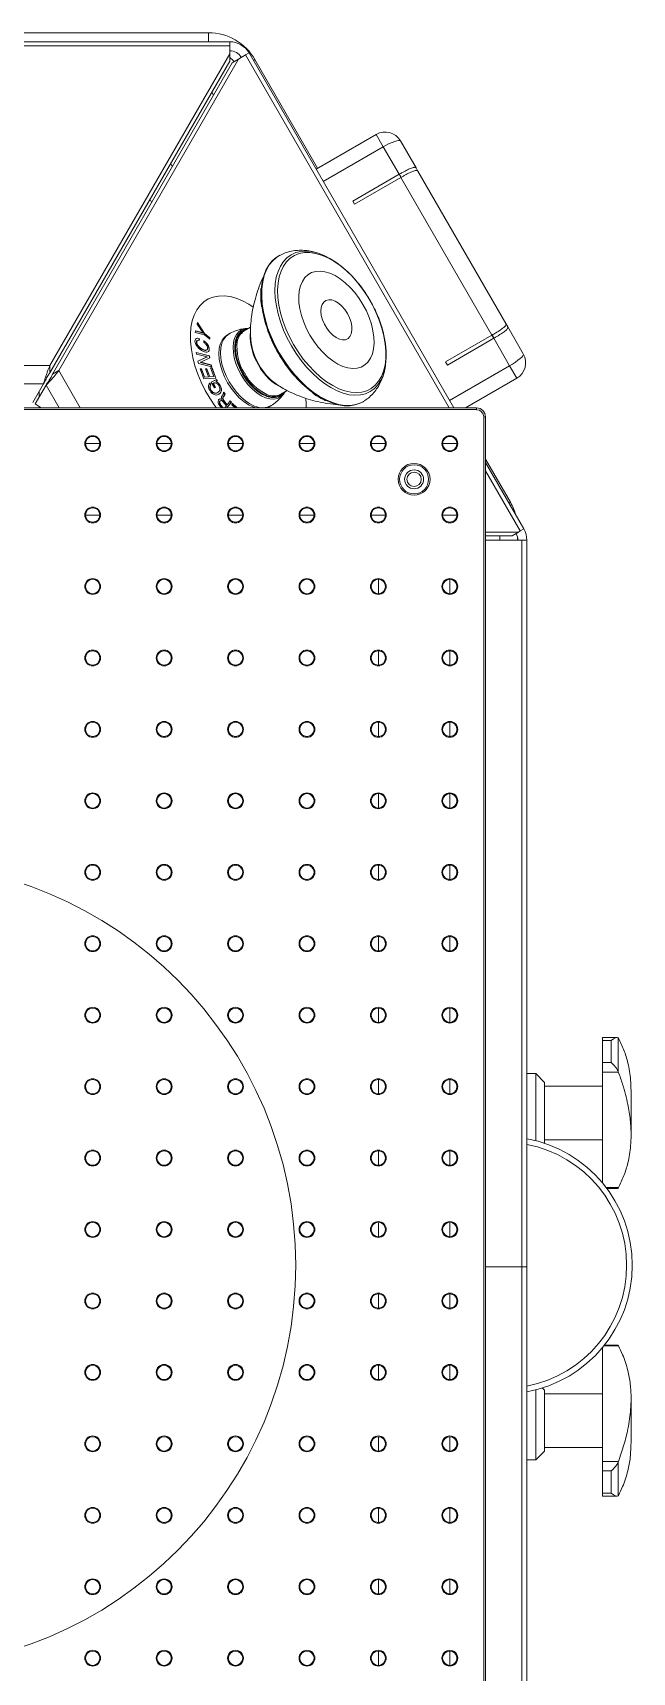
# Model space of a CAD drawing. Header units: millimetres. Extents: x -2048 to 999, y -438 to 438.
# Drawn here: x 786 to 999, y -145 to 438 of the extents above; entities that cross this region are included whole.
import ezdxf

# ---------------------------------------------------------------- set-up
doc = ezdxf.new("R2010")
doc.units = ezdxf.units.MM
doc.layers.add('LGV', color=4, linetype='Continuous')
doc.layers.add('Refrence', color=6, linetype='Continuous')

msp = doc.modelspace()

# ---------------------------------------------------------------- linework, layer by layer
at = {"layer": 'LGV', "linetype": 'Continuous', "lineweight": 15}
for p, q in [((366.67, 438.15), (848.29, 438.15)), ((848.29, 434.95), (848.29, 438.15)), ((510.53, 434.95), (855.82, 434.95)), ((855.82, 433.51), (778.56, 433.51)), ((855.82, 434.95), (855.82, 433.51)), ((855.82, 433.51), (855.82, 430.61)), ((855.82, 430.61), (791.88, 319.86)), ((855.82, 428.01), (791.88, 317.25)), ((856.69, 427.51), (792.74, 316.75)), ((794.99, 318.06), (858.94, 428.81)), ((855.82, 428.01), (855.82, 430.61)), ((856.69, 427.51), (858.94, 428.81)), ((858.94, 428.81), (861.45, 430.26)), ((861.45, 430.26), (862.7, 430.98)), ((861.45, 430.26), (933.89, 304.8)), ((862.7, 430.98), (935.55, 304.8)), ((864.79, 428.62), (864.24, 428.31)), ((864.79, 428.62), (887.08, 390.02)), ((849.48, 417.03), (850.06, 416.03)), ((886.53, 389.7), (907.87, 402.02)), ((910.41, 397.61), (889.08, 385.29)), ((907.87, 402.02), (910.41, 397.61)), ((916.06, 387.83), (910.41, 397.61)), ((916.54, 399.69), (922.09, 390.09)), ((834.82, 391.63), (835.4, 390.63)), ((899.56, 378.31), (916.06, 387.83)), ((900.2, 377.19), (916.7, 386.71)), ((916.7, 386.71), (916.06, 387.83)), ((949.07, 330.65), (916.7, 386.71)), ((922.74, 388.96), (922.09, 390.09)), ((922.74, 388.96), (954.03, 334.76)), ((827.49, 378.93), (828.06, 377.93)), ((899.56, 378.31), (900.2, 377.19)), ((899.56, 378.31), (900.2, 377.19)), ((873.51, 358.96), (873.31, 358.85)), ((873.68, 359.06), (873.51, 358.96)), ((847.81, 343.29), (847.74, 343.25)), ((843.59, 331.62), (843.72, 332.25)), ((843.72, 332.25), (846.33, 331.44)), ((844.19, 334.54), (844.31, 335.13)), ((846.33, 331.44), (844.19, 334.54)), ((844.29, 335.02), (846.84, 331.18)), ((844.31, 335.13), (846.91, 331.22)), ((863.26, 333.49), (860.99, 332.19)), ((861.91, 333.08), (861.78, 333.07)), ((862.55, 333.09), (861.93, 333.04)), ((954.68, 333.63), (954.03, 334.76)), ((954.68, 333.63), (960.23, 324.02)), ((846.82, 330.77), (843.59, 331.62)), ((843.7, 332.19), (846.26, 331.4)), ((843.99, 328.12), (844.07, 328.16)), ((844.94, 329.43), (845.01, 329.48)), ((844.94, 329.43), (844.96, 328.82)), ((845.01, 329.48), (845.03, 328.86)), ((846.26, 331.4), (846.33, 331.44)), ((846.62, 328.09), (846.61, 328.69)), ((848.71, 329.21), (846.82, 330.77)), ((846.84, 331.18), (846.91, 331.22)), ((846.84, 331.18), (848.73, 329.61)), ((846.91, 331.22), (848.8, 329.65)), ((848.73, 329.61), (848.65, 329.25)), ((848.8, 329.65), (848.71, 329.21)), ((848.73, 329.61), (848.8, 329.65)), ((855.58, 331.14), (855.01, 330.81)), ((949.07, 330.65), (932.57, 321.13)), ((933.22, 320.01), (949.72, 329.53)), ((949.72, 329.53), (949.07, 330.65)), ((955.36, 319.76), (949.72, 329.53)), ((843.83, 324.53), (848.58, 323.32)), ((843.97, 323.89), (843.83, 324.53)), ((843.84, 324.46), (848.5, 323.28)), ((847.81, 322.91), (843.97, 323.89)), ((844.5, 321.42), (847.81, 322.91)), ((844.68, 320.62), (844.5, 321.42)), ((844.51, 321.41), (847.74, 322.87)), ((849.42, 319.41), (844.68, 320.62)), ((845.44, 320.96), (845.51, 321.01)), ((845.44, 320.96), (849.21, 320.01)), ((848.74, 322.58), (845.51, 321.01)), ((845.51, 321.01), (849.28, 320.05)), ((846.01, 325.62), (846.08, 325.66)), ((847.74, 322.87), (847.81, 322.91)), ((848.47, 325.67), (848.54, 325.71)), ((848.5, 323.28), (848.58, 323.32)), ((848.5, 323.28), (848.66, 322.54)), ((848.58, 323.32), (848.74, 322.58)), ((932.57, 321.13), (933.22, 320.01)), ((932.57, 321.13), (933.22, 320.01)), ((791.88, 319.86), (363.27, 319.86)), ((791.88, 317.25), (791.88, 319.86)), ((792.74, 316.75), (794.99, 318.06)), ((802.65, 304.8), (794.99, 318.06)), ((845.28, 318.63), (845.79, 318.67)), ((846.63, 315.11), (845.28, 318.63)), ((845.3, 318.6), (845.72, 318.63)), ((845.72, 318.63), (845.79, 318.67)), ((845.72, 318.63), (846.84, 315.69)), ((845.79, 318.67), (846.91, 315.73)), ((850.91, 315.42), (846.63, 315.11)), ((846.84, 315.69), (848.19, 315.79)), ((846.84, 315.69), (846.91, 315.73)), ((846.91, 315.73), (848.26, 315.83)), ((847.19, 318.65), (847.69, 318.69)), ((848.26, 315.83), (847.19, 318.65)), ((847.2, 318.62), (847.62, 318.65)), ((847.62, 318.65), (847.69, 318.69)), ((847.62, 318.65), (848.7, 315.83)), ((847.69, 318.69), (848.77, 315.87)), ((848.19, 315.79), (848.26, 315.83)), ((848.7, 315.83), (850.11, 315.93)), ((848.7, 315.83), (848.77, 315.87)), ((848.77, 315.87), (850.18, 315.97)), ((849.01, 319.02), (849.52, 319.05)), ((850.18, 315.97), (849.01, 319.02)), ((849.03, 318.98), (849.45, 319.01)), ((849.21, 320.01), (849.28, 320.05)), ((849.21, 320.01), (849.34, 319.43)), ((849.24, 313.92), (851.18, 314.94)), ((849.24, 313.92), (851.11, 314.9)), ((849.28, 320.05), (849.42, 319.41)), ((849.45, 319.01), (849.52, 319.05)), ((849.45, 319.01), (850.83, 315.41)), ((849.52, 319.05), (850.91, 315.42)), ((850.11, 315.93), (850.18, 315.97)), ((851.11, 314.9), (851.18, 314.94)), ((851.11, 314.9), (851.33, 314.5)), ((851.18, 314.94), (851.4, 314.54)), ((934.02, 307.44), (955.36, 319.76)), ((957.9, 315.35), (939.63, 304.8)), ((955.36, 319.76), (957.9, 315.35)), ((363.27, 313.35), (789.62, 313.35)), ((789.62, 313.35), (785.78, 306.7)), ((786.67, 306.24), (790.49, 312.85)), ((788.04, 308.6), (788.04, 310.6)), ((790.49, 312.85), (795.14, 304.8)), ((848.66, 313.55), (848.99, 312.96)), ((848.73, 313.59), (849.06, 313)), ((848.74, 312.14), (848.81, 312.18)), ((848.99, 312.96), (849.06, 313)), ((849.07, 311.14), (849.14, 311.18)), ((850.37, 311.91), (849.24, 313.92)), ((849.93, 313.47), (850, 313.51)), ((849.93, 313.47), (850.7, 312.09)), ((850.07, 313.56), (849.99, 313.51)), ((850, 313.51), (850.77, 312.13)), ((850.77, 312.13), (850.37, 311.91)), ((851.33, 314.5), (850.95, 314.11)), ((850.95, 314.11), (851.02, 314.15)), ((851.4, 314.54), (851.02, 314.15)), ((851.33, 314.5), (851.4, 314.54)), ((851.46, 310.18), (851.53, 310.22)), ((852.39, 312.71), (852.46, 312.75)), ((852.78, 310.84), (852.85, 310.88)), ((853.62, 310.22), (853.7, 310.33)), ((853.65, 310.26), (854.09, 309.69)), ((853.7, 310.33), (854.17, 309.73)), ((853.93, 309.28), (854, 309.32)), ((854.09, 309.69), (854.17, 309.73)), ((873.99, 309.67), (876.26, 310.98)), ((874.54, 309.85), (874.88, 310.18)), ((875.16, 309.92), (875.36, 310.23)), ((943.61, 304.8), (-269.24, 304.8)), ((-269.24, 304.17), (943.61, 304.17)), ((788.04, 304.8), (788.04, 305.35)), ((852, 307.78), (852.33, 307.96)), ((852.08, 307.82), (852.25, 307.92)), ((852.43, 307.3), (852.27, 307.19)), ((852.27, 307.19), (852.34, 307.23)), ((852.87, 304.8), (852.33, 305.5)), ((852.5, 307.34), (852.34, 307.23)), ((852.43, 308.01), (852.95, 307.91)), ((852.5, 308.05), (853.02, 307.95)), ((852.52, 305.9), (852.59, 305.94)), ((852.52, 305.9), (853.38, 304.8)), ((852.59, 305.94), (853.48, 304.8)), ((852.95, 307.91), (853.02, 307.95)), ((854.62, 305.51), (853.42, 307.05)), ((853.55, 308.74), (853.62, 308.78)), ((853.64, 307.41), (853.71, 307.45)), ((853.64, 307.41), (854.85, 305.87)), ((853.71, 307.45), (854.92, 305.91)), ((854.08, 304.8), (854.62, 305.51)), ((856.33, 306.83), (854.8, 304.8)), ((856.4, 306.87), (854.84, 304.8)), ((854.85, 305.87), (854.92, 305.91)), ((854.92, 305.91), (856.01, 307.36)), ((855.96, 307.3), (856.33, 306.83)), ((856.01, 307.36), (856.4, 306.87)), ((856.33, 306.83), (856.4, 306.87)), ((856.58, 305.92), (856.75, 306.44)), ((857.76, 304.8), (856.58, 305.92)), ((856.72, 306.36), (858.36, 304.8)), ((856.75, 306.44), (858.48, 304.8)), ((868.99, 304.8), (869.81, 305.18)), ((869.81, 305.18), (870.38, 305.51)), ((903.24, 307), (903.44, 307.12)), ((903.44, 307.12), (903.61, 307.22)), ((943.61, 304.17), (943.61, 304.8)), ((946.15, 301.62), (946.15, -301.62)), ((946.15, 301.62), (946.78, 301.62)), ((946.78, -301.62), (946.78, 301.62)), ((804.53, 292.1), (809.64, 292.1)), ((829.93, 292.1), (835.04, 292.1)), ((855.33, 292.1), (860.44, 292.1)), ((880.73, 292.1), (885.84, 292.1)), ((906.13, 292.1), (911.24, 292.1)), ((931.53, 292.1), (936.64, 292.1)), ((946.78, 286.6), (955.66, 271.23)), ((946.78, 285.33), (960.4, 261.75)), ((946.78, 282.46), (959.16, 261.03)), ((955.11, 270.92), (955.66, 271.23)), ((804.53, 266.7), (809.64, 266.7)), ((829.93, 266.7), (835.04, 266.7)), ((855.33, 266.7), (860.44, 266.7)), ((880.73, 266.7), (885.84, 266.7)), ((906.13, 266.7), (911.24, 266.7)), ((931.53, 266.7), (936.64, 266.7)), ((946.78, 260.67), (958.53, 260.67)), ((946.78, 259.37), (956.28, 259.37)), ((959.7, 257.78), (946.78, 257.78)), ((951.86, 259.37), (951.86, 257.78)), ((956.28, 259.37), (958.53, 260.67)), ((958.21, 258.66), (958.21, 257.78)), ((959.16, 261.03), (958.53, 260.67)), ((960.4, 261.75), (959.16, 261.03)), ((959.7, 257.78), (959.7, -0.56)), ((959.7, 257.78), (961.47, 257.78)), ((961.47, 257.78), (961.47, -0.56)), ((908.68, 243.85), (908.68, 238.75)), ((934.09, 243.85), (934.09, 238.75)), ((908.68, 218.45), (908.68, 213.35)), ((934.09, 218.45), (934.09, 213.35)), ((908.68, 193.05), (908.68, 187.95)), ((934.09, 193.05), (934.09, 187.95)), ((908.68, 167.65), (908.68, 162.55)), ((934.09, 167.65), (934.09, 162.55)), ((908.68, 142.25), (908.68, 137.15)), ((934.09, 142.25), (934.09, 137.15)), ((908.68, 116.85), (908.68, 111.75)), ((934.09, 116.85), (934.09, 111.75)), ((908.68, 91.45), (908.68, 86.35)), ((934.09, 91.45), (934.09, 86.35)), ((993.61, 81.02), (988.39, 81.02)), ((988.39, 81.02), (988.39, 79.9)), ((991.5, 79.9), (988.39, 79.9)), ((988.39, 79.9), (988.39, 72.03)), ((991.5, 79.9), (991.5, 72.03)), ((993.97, 80.87), (993.97, 68.91)), ((993.97, 80.87), (994.04, 80.74)), ((988.39, 72.03), (991.5, 72.03)), ((988.39, 72.03), (988.39, 68.69)), ((908.68, 66.05), (908.68, 60.95)), ((934.09, 66.05), (934.09, 60.95)), ((964.64, 68.13), (961.47, 68.13)), ((967.82, 64.96), (964.64, 68.13)), ((964.64, 68.13), (964.64, 44.29)), ((967.82, 64.96), (967.82, 43.37)), ((994.04, 68.69), (988.39, 68.69)), ((988.39, 68.69), (988.39, 46.26)), ((994.04, 68.69), (993.97, 68.91)), ((988.39, 63.69), (967.82, 63.69)), ((998.55, 46.26), (998.55, 62.06)), ((967.81, 43.35), (967.82, 43.37)), ((967.82, 44.64), (988.39, 44.64)), ((988.39, 46.26), (988.39, 29.25)), ((908.68, 40.65), (908.68, 35.55)), ((934.09, 40.65), (934.09, 35.55)), ((989.71, 27.58), (994.04, 27.58)), ((989.92, 27.3), (993.61, 27.3)), ((993.97, 27.45), (994.04, 27.58)), ((908.68, 15.25), (908.68, 10.15)), ((934.09, 15.25), (934.09, 10.15)), ((959.7, -0.56), (946.78, -0.56)), ((946.78, -0.61), (959.7, -0.61)), ((958.22, -0.61), (958.22, -0.56)), ((958.29, -0.56), (958.29, -0.61)), ((959.7, -0.56), (961.47, -0.56)), ((959.7, -257.78), (959.7, -0.61)), ((959.7, -0.61), (961.47, -0.61)), ((961.47, -0.56), (961.47, -0.61)), ((961.47, -257.78), (961.47, -0.61)), ((908.68, -10.15), (908.68, -15.25)), ((934.09, -10.15), (934.09, -15.25)), ((994.04, -28.67), (988.87, -28.67)), ((993.61, -28.4), (989.09, -28.4)), ((994.04, -28.67), (993.97, -28.55)), ((988.39, -29.26), (988.39, -47.36)), ((908.68, -35.55), (908.68, -40.65)), ((934.09, -35.55), (934.09, -40.65)), ((964.64, -44.31), (964.64, -69.22)), ((967.82, -44.46), (966.99, -43.63)), ((967.82, -44.46), (967.82, -46.31)), ((988.39, -45.73), (967.82, -45.73)), ((967.82, -46.31), (967.82, -66.05)), ((988.39, -47.36), (988.39, -69.79)), ((998.55, -63.15), (998.55, -47.36)), ((908.68, -60.95), (908.68, -66.05)), ((934.09, -60.95), (934.09, -66.05)), ((961.47, -69.22), (964.64, -69.22)), ((964.64, -69.22), (967.82, -66.05)), ((967.82, -64.78), (988.39, -64.78)), ((988.39, -69.79), (994.04, -69.79)), ((988.39, -69.79), (988.39, -73.12)), ((993.97, -70), (994.04, -69.79)), ((991.5, -73.12), (988.39, -73.12)), ((988.39, -73.12), (988.39, -80.99)), ((991.5, -73.12), (991.5, -80.99)), ((993.97, -70), (993.97, -81.96)), ((988.39, -80.99), (991.5, -80.99)), ((988.39, -80.99), (988.39, -82.11)), ((908.68, -86.35), (908.68, -91.45)), ((934.09, -86.35), (934.09, -91.45)), ((988.39, -82.11), (993.61, -82.11)), ((994.04, -81.84), (993.97, -81.96)), ((908.68, -111.75), (908.68, -116.85)), ((934.09, -111.75), (934.09, -116.85)), ((908.68, -137.15), (908.68, -142.25)), ((934.09, -137.15), (934.09, -142.25))]:
    msp.add_line(p, q, dxfattribs=at)
at = {"layer": 'LGV', "linetype": 'Continuous', "lineweight": 15, "flags": 128}
for points in [[(916.54, 399.69), (916.31, 399.84), (915.88, 399.87), (915.26, 399.76), (914.49, 399.53), (913.57, 399.19), (912.57, 398.74), (911.5, 398.21), (910.41, 397.61)], [(873.31, 358.85), (872.34, 358.25), (870.91, 357.02), (869.69, 355.51), (868.68, 353.73), (867.9, 351.71), (867.36, 349.47), (867.06, 347.03), (867, 344.42), (867.19, 341.68), (867.63, 338.83), (868.31, 335.92), (869.22, 332.96), (870.35, 330.01), (871.69, 327.09), (873.22, 324.24)], [(873.51, 358.96), (872.54, 358.36), (871.12, 357.13), (869.89, 355.62), (868.88, 353.84), (868.1, 351.82), (867.56, 349.58), (867.26, 347.14), (867.2, 344.53), (867.4, 341.79), (867.83, 338.95), (868.51, 336.03), (869.42, 333.08), (870.55, 330.13), (871.89, 327.2), (873.42, 324.35)], [(884.8, 360.39), (883.07, 360.54), (881.13, 360.43), (879.32, 360), (877.67, 359.25), (876.19, 358.19), (874.91, 356.84), (873.85, 355.22), (873, 353.34), (872.39, 351.23), (872.03, 348.91), (871.91, 346.42), (872.04, 343.79), (872.42, 341.04), (873.05, 338.21), (873.9, 335.34), (874.98, 332.47), (876.27, 329.63), (877.76, 326.86)], [(878.55, 327.31), (880.2, 324.67), (882, 322.16), (883.93, 319.82), (885.97, 317.68), (888.09, 315.77), (890.27, 314.11), (892.46, 312.72), (894.65, 311.63), (896.81, 310.84), (898.91, 310.37), (900.92, 310.23), (902.82, 310.41), (904.57, 310.91), (906.16, 311.72), (907.57, 312.85), (908.78, 314.26), (909.78, 315.95), (910.54, 317.88), (911.06, 320.04), (911.33, 322.4), (911.36, 324.92), (911.13, 327.58), (910.66, 330.34), (909.94, 333.16), (908.99, 336), (907.82, 338.83), (906.45, 341.62), (904.89, 344.32), (903.17, 346.9), (901.3, 349.33), (899.31, 351.57), (897.22, 353.6), (895.07, 355.39), (892.89, 356.92), (890.69, 358.16), (888.51, 359.1), (886.38, 359.73), (884.32, 360.04), (882.36, 360.02), (880.53, 359.68), (878.86, 359.02), (877.35, 358.05), (876.04, 356.78), (874.94, 355.23), (874.06, 353.41), (873.42, 351.36), (873.02, 349.1), (872.87, 346.65), (872.97, 344.06), (873.32, 341.35), (873.92, 338.56), (874.75, 335.72), (875.81, 332.88), (877.09, 330.06), (878.55, 327.31)], [(897.41, 353.48), (896.06, 354.68), (893.87, 356.39), (891.65, 357.82), (889.43, 358.96), (887.25, 359.81), (885.11, 360.33), (884.8, 360.39)], [(884.33, 330.65), (885.71, 328.46), (887.24, 326.41), (888.9, 324.55), (890.64, 322.89), (892.44, 321.49), (894.27, 320.35), (896.09, 319.51), (897.86, 318.98), (899.56, 318.77), (901.15, 318.88), (902.6, 319.31), (903.89, 320.05), (904.99, 321.1), (905.88, 322.42), (906.55, 324), (906.97, 325.8), (907.15, 327.79), (907.09, 329.94), (906.77, 332.21), (906.21, 334.54), (905.42, 336.91), (904.41, 339.26), (903.21, 341.55), (901.83, 343.74), (900.29, 345.79), (898.64, 347.65), (896.9, 349.3), (895.09, 350.71), (893.27, 351.84), (891.45, 352.68), (889.68, 353.22), (887.98, 353.43), (886.39, 353.32), (884.94, 352.89), (883.65, 352.14), (882.55, 351.1), (881.66, 349.78), (880.99, 348.2), (880.57, 346.4), (880.38, 344.41), (880.45, 342.26), (880.77, 339.99), (881.33, 337.66), (882.12, 335.29), (883.13, 332.94), (884.33, 330.65)], [(864.16, 340.66), (862.63, 341.64), (860.36, 342.85), (858.12, 343.76), (855.93, 344.35), (853.82, 344.62), (851.82, 344.57), (849.94, 344.2), (848.21, 343.51), (846.66, 342.51), (845.3, 341.22), (844.14, 339.64), (843.21, 337.8), (842.51, 335.71), (842.05, 333.42), (841.84, 330.93), (841.88, 328.29), (842.17, 325.53), (842.7, 322.67), (843.47, 319.75), (844.48, 316.82), (845.7, 313.9), (847.12, 311.02), (848.73, 308.24), (850.51, 305.57), (851.07, 304.8)], [(897.67, 338.35), (898.42, 336.84), (898.96, 335.29), (899.25, 333.78), (899.29, 332.38), (899.06, 331.15), (898.59, 330.15), (897.9, 329.43), (897.01, 329.03), (895.97, 328.95), (894.83, 329.21), (893.64, 329.79), (892.45, 330.67), (891.33, 331.79), (890.32, 333.13), (889.47, 334.6), (888.82, 336.14), (888.4, 337.67), (888.24, 339.14), (888.33, 340.46), (888.68, 341.58), (889.27, 342.44), (890.06, 343.01), (891.03, 343.25), (892.13, 343.16), (893.3, 342.74), (894.5, 342.01), (895.66, 341), (896.73, 339.76), (897.67, 338.35)], [(861.78, 333.07), (861.35, 333.01), (860.12, 332.61), (859.06, 331.89), (858.2, 330.88), (857.57, 329.61), (857.17, 328.09), (857.01, 326.38), (857.11, 324.52), (857.46, 322.55), (858.05, 320.53), (858.87, 318.51), (859.89, 316.54)], [(862.29, 332.94), (862.21, 332.93), (860.94, 332.62), (859.84, 331.98), (858.93, 331.03), (858.25, 329.81), (857.81, 328.33), (857.62, 326.65), (857.69, 324.8), (858.02, 322.85), (858.59, 320.83), (859.4, 318.81), (860.41, 316.84)], [(861.82, 332.68), (861.16, 332.48), (860.08, 331.85), (859.19, 330.92), (858.52, 329.72), (858.08, 328.27), (857.9, 326.61), (857.97, 324.8), (858.29, 322.87), (858.85, 320.89), (859.64, 318.91), (860.64, 316.97)], [(855.01, 330.81), (853.95, 329.99), (853.1, 328.87), (852.48, 327.49), (852.11, 325.87), (851.98, 324.06), (852.12, 322.1), (852.5, 320.03), (853.13, 317.92), (853.99, 315.81), (855.06, 313.75)], [(855.72, 331.22), (855.58, 331.14), (854.52, 330.32), (853.67, 329.2), (853.05, 327.82), (852.67, 326.2), (852.55, 324.39), (852.68, 322.42), (853.07, 320.36), (853.7, 318.25), (854.56, 316.14), (855.63, 314.08)], [(877.76, 326.86), (879.42, 324.18), (881.24, 321.64), (883.18, 319.27), (885.24, 317.1), (887.37, 315.14), (889.56, 313.44), (891.78, 312.01), (894, 310.86), (896.19, 310.02), (898.32, 309.49), (900.37, 309.28), (902.31, 309.4), (904.11, 309.83), (905.77, 310.58), (907.24, 311.63), (908.52, 312.98), (909.59, 314.61), (910.23, 315.96)], [(873.22, 324.24), (874.93, 321.48), (876.79, 318.86), (878.78, 316.41), (880.88, 314.14), (883.07, 312.1), (885.31, 310.29), (887.59, 308.76), (889.88, 307.5), (892.14, 306.54), (894.35, 305.89), (896.5, 305.56), (898.54, 305.54), (900.46, 305.85), (902.24, 306.47), (903.24, 307)], [(873.42, 324.35), (875.13, 321.6), (876.99, 318.98), (878.98, 316.52), (881.08, 314.26), (883.27, 312.21), (885.51, 310.41), (887.79, 308.88), (890.07, 307.62), (892.34, 306.66), (894.55, 306.01), (896.69, 305.68), (898.74, 305.66), (900.66, 305.96), (902.43, 306.58), (903.44, 307.12)], [(955.36, 319.76), (956.42, 320.4), (957.42, 321.06), (958.31, 321.71), (959.06, 322.32), (959.65, 322.88), (960.05, 323.36), (960.25, 323.75), (960.23, 324.02)], [(859.89, 316.54), (861.08, 314.67), (862.43, 312.95), (863.88, 311.43), (865.41, 310.14), (866.97, 309.13), (868.53, 308.4), (870.04, 307.99), (871.47, 307.91), (872.77, 308.15), (873.92, 308.71), (874.88, 309.57), (875.16, 309.92)], [(860.41, 316.84), (861.61, 314.98), (862.95, 313.27), (864.41, 311.76), (865.95, 310.5), (867.51, 309.52), (869.06, 308.84), (870.56, 308.48), (871.96, 308.46), (873.24, 308.77), (874.34, 309.41), (875.24, 310.36), (875.29, 310.42)], [(860.64, 316.97), (861.82, 315.14), (863.14, 313.46), (864.57, 311.98), (866.08, 310.74), (867.62, 309.78), (869.14, 309.11), (870.62, 308.76), (872, 308.74), (873.24, 309.04), (874.33, 309.67), (874.54, 309.85)], [(855.06, 313.75), (856.31, 311.8), (857.71, 310), (859.22, 308.4), (860.82, 307.03), (862.45, 305.93), (864.08, 305.13), (865.05, 304.8)], [(855.63, 314.08), (856.88, 312.13), (858.28, 310.33), (859.79, 308.72), (861.38, 307.36), (863.02, 306.26), (864.65, 305.46), (866.24, 304.98), (867.75, 304.82), (869.14, 305), (870.38, 305.51), (870.51, 305.58)], [(788.72, 304.8), (788.07, 305.32), (786.67, 306.24)], [(882.98, 304.8), (883, 306.36), (882.92, 308.17)]]:
    msp.add_lwpolyline(points, dxfattribs=at)
at = {"layer": 'LGV', "linetype": 'Continuous', "lineweight": 15}
for centre, radius in [((807.09, 292.1), 2.81), ((807.09, 292.1), 2.55), ((832.49, 292.1), 2.81), ((832.49, 292.1), 2.55), ((857.89, 292.1), 2.81), ((857.89, 292.1), 2.55), ((883.28, 292.1), 2.81), ((883.28, 292.1), 2.55), ((908.68, 292.1), 2.81), ((908.68, 292.1), 2.55), ((934.09, 292.1), 2.81), ((934.09, 292.1), 2.55), ((921.39, 279.4), 5.66), ((921.39, 279.4), 5.16), ((921.39, 279.4), 3.37), ((921.39, 279.4), 2.55), ((807.09, 266.7), 2.81), ((807.09, 266.7), 2.55), ((832.49, 266.7), 2.81), ((832.49, 266.7), 2.55), ((857.89, 266.7), 2.81), ((857.89, 266.7), 2.55), ((883.28, 266.7), 2.81), ((883.28, 266.7), 2.55), ((908.68, 266.7), 2.81), ((908.68, 266.7), 2.55), ((934.09, 266.7), 2.81), ((934.09, 266.7), 2.55), ((807.09, 241.3), 2.81), ((807.09, 241.3), 2.55), ((832.49, 241.3), 2.81), ((832.49, 241.3), 2.55), ((857.89, 241.3), 2.81), ((857.89, 241.3), 2.55), ((883.28, 241.3), 2.81), ((883.28, 241.3), 2.55), ((908.68, 241.3), 2.81), ((908.68, 241.3), 2.55), ((934.09, 241.3), 2.81), ((934.09, 241.3), 2.55), ((807.09, 215.9), 2.81), ((807.09, 215.9), 2.55), ((832.49, 215.9), 2.81), ((832.49, 215.9), 2.55), ((857.89, 215.9), 2.81), ((857.89, 215.9), 2.55), ((883.28, 215.9), 2.81), ((883.28, 215.9), 2.55), ((908.68, 215.9), 2.81), ((908.68, 215.9), 2.55), ((934.09, 215.9), 2.81), ((934.09, 215.9), 2.55), ((807.09, 190.5), 2.81), ((807.09, 190.5), 2.55), ((832.49, 190.5), 2.81), ((832.49, 190.5), 2.55), ((857.89, 190.5), 2.81), ((857.89, 190.5), 2.55), ((883.28, 190.5), 2.81), ((883.28, 190.5), 2.55), ((908.68, 190.5), 2.81), ((908.68, 190.5), 2.55), ((934.09, 190.5), 2.81), ((934.09, 190.5), 2.55), ((807.09, 165.1), 2.81), ((807.09, 165.1), 2.55), ((832.49, 165.1), 2.81), ((832.49, 165.1), 2.55), ((857.89, 165.1), 2.81), ((857.89, 165.1), 2.55), ((883.28, 165.1), 2.81), ((883.28, 165.1), 2.55), ((908.68, 165.1), 2.81), ((908.68, 165.1), 2.55), ((934.09, 165.1), 2.81), ((934.09, 165.1), 2.55), ((807.09, 139.7), 2.81), ((807.09, 139.7), 2.55), ((832.49, 139.7), 2.81), ((832.49, 139.7), 2.55), ((857.89, 139.7), 2.81), ((857.89, 139.7), 2.55), ((883.28, 139.7), 2.81), ((883.28, 139.7), 2.55), ((908.68, 139.7), 2.81), ((908.68, 139.7), 2.55), ((934.09, 139.7), 2.81), ((934.09, 139.7), 2.55), ((807.09, 114.3), 2.81), ((807.09, 114.3), 2.55), ((832.49, 114.3), 2.81), ((832.49, 114.3), 2.55), ((857.89, 114.3), 2.81), ((857.89, 114.3), 2.55), ((883.28, 114.3), 2.81), ((883.28, 114.3), 2.55), ((908.68, 114.3), 2.81), ((908.68, 114.3), 2.55), ((934.09, 114.3), 2.81), ((934.09, 114.3), 2.55), ((807.09, 88.9), 2.81), ((807.09, 88.9), 2.55), ((832.49, 88.9), 2.81), ((832.49, 88.9), 2.55), ((857.89, 88.9), 2.81), ((857.89, 88.9), 2.55), ((883.28, 88.9), 2.81), ((883.28, 88.9), 2.55), ((908.68, 88.9), 2.81), ((908.68, 88.9), 2.55), ((934.09, 88.9), 2.81), ((934.09, 88.9), 2.55), ((807.09, 63.5), 2.81), ((807.09, 63.5), 2.55), ((832.49, 63.5), 2.81), ((832.49, 63.5), 2.55), ((857.89, 63.5), 2.81), ((857.89, 63.5), 2.55), ((883.28, 63.5), 2.81), ((883.28, 63.5), 2.55), ((908.68, 63.5), 2.81), ((908.68, 63.5), 2.55), ((934.09, 63.5), 2.81), ((934.09, 63.5), 2.55), ((807.09, 38.1), 2.81), ((832.49, 38.1), 2.81), ((857.89, 38.1), 2.81), ((883.28, 38.1), 2.81), ((908.68, 38.1), 2.81), ((934.09, 38.1), 2.81), ((807.09, 38.1), 2.55), ((832.49, 38.1), 2.55), ((857.89, 38.1), 2.55), ((883.28, 38.1), 2.55), ((908.68, 38.1), 2.55), ((934.09, 38.1), 2.55), ((807.09, 12.7), 2.81), ((807.09, 12.7), 2.55), ((832.49, 12.7), 2.81), ((832.49, 12.7), 2.55), ((857.89, 12.7), 2.81), ((857.89, 12.7), 2.55), ((883.28, 12.7), 2.81), ((883.28, 12.7), 2.55), ((908.68, 12.7), 2.81), ((908.68, 12.7), 2.55), ((934.09, 12.7), 2.81), ((934.09, 12.7), 2.55), ((807.09, -12.7), 2.81), ((807.09, -12.7), 2.55), ((832.49, -12.7), 2.81), ((832.49, -12.7), 2.55), ((857.89, -12.7), 2.81), ((857.89, -12.7), 2.55), ((883.28, -12.7), 2.81), ((883.28, -12.7), 2.55), ((908.68, -12.7), 2.81), ((908.68, -12.7), 2.55), ((934.09, -12.7), 2.81), ((934.09, -12.7), 2.55), ((807.09, -38.1), 2.81), ((807.09, -38.1), 2.55), ((832.49, -38.1), 2.81), ((832.49, -38.1), 2.55), ((857.89, -38.1), 2.81), ((857.89, -38.1), 2.55), ((883.28, -38.1), 2.81), ((883.28, -38.1), 2.55), ((908.68, -38.1), 2.81), ((908.68, -38.1), 2.55), ((934.09, -38.1), 2.81), ((934.09, -38.1), 2.55), ((807.09, -63.5), 2.81), ((807.09, -63.5), 2.55), ((832.49, -63.5), 2.81), ((832.49, -63.5), 2.55), ((857.89, -63.5), 2.81), ((857.89, -63.5), 2.55), ((883.28, -63.5), 2.81), ((883.28, -63.5), 2.55), ((908.68, -63.5), 2.81), ((908.68, -63.5), 2.55), ((934.09, -63.5), 2.81), ((934.09, -63.5), 2.55), ((807.09, -88.9), 2.81), ((807.09, -88.9), 2.55), ((832.49, -88.9), 2.81), ((832.49, -88.9), 2.55), ((857.89, -88.9), 2.81), ((857.89, -88.9), 2.55), ((883.28, -88.9), 2.81), ((883.28, -88.9), 2.55), ((908.68, -88.9), 2.81), ((908.68, -88.9), 2.55), ((934.09, -88.9), 2.81), ((934.09, -88.9), 2.55), ((807.09, -114.3), 2.81), ((807.09, -114.3), 2.55), ((832.49, -114.3), 2.81), ((832.49, -114.3), 2.55), ((857.89, -114.3), 2.81), ((857.89, -114.3), 2.55), ((883.28, -114.3), 2.81), ((883.28, -114.3), 2.55), ((908.68, -114.3), 2.81), ((908.68, -114.3), 2.55), ((934.09, -114.3), 2.81), ((934.09, -114.3), 2.55), ((807.09, -139.7), 2.81), ((807.09, -139.7), 2.55), ((832.49, -139.7), 2.81), ((832.49, -139.7), 2.55), ((857.89, -139.7), 2.81), ((857.89, -139.7), 2.55), ((883.28, -139.7), 2.81), ((883.28, -139.7), 2.55), ((908.68, -139.7), 2.81), ((908.68, -139.7), 2.55), ((934.09, -139.7), 2.81), ((934.09, -139.7), 2.55)]:
    msp.add_circle(centre, radius, dxfattribs=at)
for centre, radius, start, end in [((848.29, 419.1), 19.05, 30, 90), ((855.82, 427.01), 7.94, 30, 90), ((855.82, 427.01), 4.76, 30, 90), ((848.29, 419.1), 12.7, 44.06428, 53.62646), ((911.04, 396.52), 6.35, 30, 120), ((912.24, 347.33), 45.45, 188.65997, 210.61681), ((875.29, 326.27), 16.9, 173.13706, 212.4718), ((864.2, 327.41), 5.75, 123.8769, 171.20243), ((882.52, 330.35), 19.41, 177.53784, 211.90255), ((884.54, 331.15), 21.34, 185.57405, 210.87239), ((886.51, 323.91), 25.02, 341.46528, 14.21104), ((912.35, 346.21), 44.99, 209.31808, 232.74456), ((954.73, 320.85), 6.35, 300, 30), ((876.21, 325.16), 17.13, 207.67983, 245.37408), ((882.14, 328.24), 18.04, 206.86065, 245.92006), ((884.65, 330.39), 21.06, 208.95908, 234.59732), ((871.44, 314.79), 5.72, 245.46356, 296.51035), ((943.61, 301.62), 3.18, 0, 90), ((943.61, 301.62), 2.54, 0, 90), ((939.16, 261.71), 19.05, 15.1789, 30), ((953.53, 257.78), 4.76, 0, 30), ((953.53, 257.78), 7.94, 0, 30), ((953.22, -0.01), 45.75, 280.38886, 79.61114), ((953.22, -0.01), 43.75, 280.86943, 79.13057)]:
    msp.add_arc(centre, radius, start, end, dxfattribs=at)
for centre, major_axis, start_param, end_param in [((991.5, 78.48), (2.43, 2.43), 6.232565, 7.557276), ((991.5, 70.61), (2.43, -2.43), 0.542792, 1.867502), ((991.5, 29.84), (2.43, -2.43), 5.986479, 6.333806), ((991.5, -30.94), (2.43, 2.43), 6.232565, 6.579891), ((991.5, -71.7), (2.43, 2.43), 4.415683, 5.740393), ((991.5, -79.57), (2.43, -2.43), 5.009095, 6.333805)]:
    msp.add_ellipse(centre, major_axis=major_axis, ratio=0.305731, start_param=start_param, end_param=end_param, dxfattribs=at)
for points, knots in [([(922.09, 390.09), (922.08, 390.09), (922.03, 390.17), (921.88, 390.29), (921.54, 390.35), (921.06, 390.28), (920.48, 390.1), (919.79, 389.81), (919.01, 389.45), (918.16, 389.01), (917.17, 388.47), (916.46, 388.06), (916.06, 387.83)], [0, 0, 0, 0, 0.007364, 0.11331, 0.222414, 0.326936, 0.434488, 0.53912, 0.646731, 0.752311, 0.86094, 1, 1, 1, 1]), ([(916.06, 387.83), (916.06, 387.83), (916.06, 387.84), (916.06, 387.84), (916.08, 387.84), (916.1, 387.82), (916.2, 387.74), (916.32, 387.57), (916.5, 387.3), (916.63, 387.04), (916.71, 386.84), (916.72, 386.75), (916.71, 386.73), (916.71, 386.72), (916.7, 386.72), (916.7, 386.71), (916.7, 386.71)], [0, 0, 0, 0, 0.0010617, 0.0057276, 0.0126145, 0.0257079, 0.0714098, 0.2902744, 0.4999765, 0.793557, 0.940556, 0.9774122, 0.9868102, 0.9937437, 0.9986622, 1, 1, 1, 1]), ([(916.7, 386.71), (917.01, 386.89), (917.63, 387.24), (918.53, 387.74), (919.41, 388.2), (920.21, 388.59), (920.93, 388.91), (921.55, 389.12), (922.06, 389.22), (922.5, 389.21), (922.65, 389.05), (922.74, 388.96)], [0, 0, 0, 0, 0.105653, 0.214377, 0.320037, 0.428754, 0.534539, 0.643423, 0.748615, 0.856914, 1, 1, 1, 1]), ([(888.78, 359.22), (888.61, 359.3), (887.59, 359.76), (885.78, 360.27), (883.4, 360.74), (881.15, 360.88), (878.9, 360.75), (876.68, 360.29), (874.91, 359.7), (873.97, 359.17), (873.69, 359.02)], [0, 0, 0, 0, 0.0356902, 0.2060316, 0.3552862, 0.4998538, 0.6402839, 0.7915989, 0.9384582, 1, 1, 1, 1]), ([(867.89, 351.56), (867.73, 351.23), (867.01, 349.78), (866, 347.17), (864.9, 343.78), (864.08, 340.45), (863.53, 337.23), (863.24, 334.17), (863.16, 331.43), (863.27, 329.76), (863.32, 329.03)], [0, 0, 0, 0, 0.046466, 0.199853, 0.349528, 0.49492, 0.63536, 0.770094, 0.898311, 1, 1, 1, 1]), ([(910.73, 330.24), (910.62, 330.77), (910.32, 332.21), (909.59, 334.58), (908.57, 337.33), (907.34, 340.05), (905.94, 342.71), (904.38, 345.27), (902.67, 347.72), (900.83, 350.02), (899.12, 351.92), (898, 352.96), (897.56, 353.37)], [0, 0, 0, 0, 0.063468, 0.17204, 0.280464, 0.388778, 0.497028, 0.605265, 0.713535, 0.82188, 0.930355, 1, 1, 1, 1]), ([(866.95, 347.28), (866.95, 347.23), (866.83, 346.41), (866.83, 344.67), (866.9, 342.52), (867.1, 341.15), (867.17, 340.68)], [0, 0, 0, 0, 0.023921, 0.411853, 0.79993, 1, 1, 1, 1]), ([(861.78, 333.04), (861.26, 332.99), (860.03, 332.86), (858.09, 332.28), (856.57, 331.72), (855.81, 331.25), (855.72, 331.2)], [0, 0, 0, 0, 0.245875, 0.58185, 0.951009, 1, 1, 1, 1]), ([(954.03, 334.76), (954.06, 334.67), (954.12, 334.51), (954.02, 334.2), (953.76, 333.84), (953.34, 333.43), (952.77, 332.98), (952.09, 332.5), (951.3, 331.99), (950.3, 331.37), (949.53, 330.92), (949.07, 330.65)], [0, 0, 0, 0, 0.099983, 0.202602, 0.307218, 0.414884, 0.519314, 0.626715, 0.732151, 0.840623, 1, 1, 1, 1]), ([(949.72, 329.53), (950.02, 329.71), (950.64, 330.07), (951.52, 330.6), (952.36, 331.13), (953.09, 331.63), (953.73, 332.1), (954.22, 332.53), (954.56, 332.92), (954.77, 333.31), (954.72, 333.51), (954.68, 333.63)], [0, 0, 0, 0, 0.105659, 0.214389, 0.320056, 0.428777, 0.534592, 0.643503, 0.7488, 0.857204, 1, 1, 1, 1]), ([(843.46, 328.51), (843.49, 328.76), (843.54, 329.25), (844.13, 329.62), (844.68, 329.53), (845.01, 329.48)], [0, 0, 0, 0, 0.279046, 0.55916, 1, 1, 1, 1]), ([(844.27, 326.56), (844.02, 326.92), (843.58, 327.55), (843.5, 328.22), (843.46, 328.51)], [0, 0, 0, 0, 0.559268, 1, 1, 1, 1]), ([(843.91, 329.42), (843.94, 329.44), (844.19, 329.64), (844.58, 329.53), (844.94, 329.43)], [0, 0, 0, 0, 0.091111, 1, 1, 1, 1]), ([(844.39, 328.75), (844.33, 328.74), (844.16, 328.74), (844.02, 328.5), (844, 328.24), (843.99, 328.12)], [0, 0, 0, 0, 0.230585, 0.615103, 1, 1, 1, 1]), ([(843.99, 328.12), (844.01, 327.99), (844.03, 327.72), (844.27, 327.16), (844.92, 326.3), (845.57, 325.89), (846.01, 325.62)], [0, 0, 0, 0, 0.125361, 0.250632, 0.50033, 1, 1, 1, 1]), ([(845.03, 328.86), (844.75, 328.88), (844.37, 328.91), (844.09, 328.55), (844.07, 328.29), (844.07, 328.16)], [0, 0, 0, 0, 0.5586, 0.779192, 1, 1, 1, 1]), ([(844.07, 328.16), (844.08, 328.03), (844.1, 327.77), (844.34, 327.2), (844.99, 326.34), (845.64, 325.94), (846.08, 325.66)], [0, 0, 0, 0, 0.125361, 0.250632, 0.50033, 1, 1, 1, 1]), ([(846.06, 325.08), (845.71, 325.29), (845.08, 325.66), (844.52, 326.29), (844.27, 326.56)], [0, 0, 0, 0, 0.560244, 1, 1, 1, 1]), ([(846.54, 328.65), (846.79, 328.44), (847.29, 328.03), (847.94, 327.28), (848.39, 326.42), (848.44, 325.92), (848.47, 325.67)], [0, 0, 0, 0, 0.281004, 0.561075, 0.780445, 1, 1, 1, 1]), ([(846.61, 328.69), (846.86, 328.49), (847.36, 328.08), (848.01, 327.32), (848.46, 326.46), (848.51, 325.96), (848.54, 325.71)], [0, 0, 0, 0, 0.2810039, 0.5610749, 0.7804455, 1, 1, 1, 1]), ([(847.94, 326.04), (847.91, 326.26), (847.85, 326.71), (847.33, 327.49), (846.89, 327.86), (846.62, 328.09)], [0, 0, 0, 0, 0.278825, 0.558475, 1, 1, 1, 1]), ([(949.07, 330.65), (949.07, 330.65), (949.07, 330.65), (949.08, 330.65), (949.09, 330.65), (949.12, 330.64), (949.21, 330.56), (949.34, 330.39), (949.51, 330.12), (949.64, 329.86), (949.72, 329.66), (949.73, 329.57), (949.73, 329.55), (949.72, 329.54), (949.72, 329.53), (949.72, 329.53), (949.72, 329.53)], [0, 0, 0, 0, 0.0010617, 0.0057276, 0.0126145, 0.0257079, 0.0714098, 0.2902744, 0.4999765, 0.793557, 0.940556, 0.9774122, 0.9868102, 0.9937437, 0.9986622, 1, 1, 1, 1]), ([(846.01, 325.62), (846.44, 325.4), (846.99, 325.12), (847.38, 325.3), (847.46, 325.34)], [0, 0, 0, 0, 0.791467, 1, 1, 1, 1]), ([(848.54, 325.71), (848.53, 325.55), (848.52, 325.23), (848.28, 324.75), (847.72, 324.53), (846.91, 324.65), (846.34, 324.93), (846.06, 325.08)], [0, 0, 0, 0, 0.125166, 0.250272, 0.499201, 0.74932, 1, 1, 1, 1]), ([(846.08, 325.66), (846.51, 325.44), (847.06, 325.16), (847.45, 325.34), (847.53, 325.38)], [0, 0, 0, 0, 0.791467, 1, 1, 1, 1]), ([(847.72, 325.45), (847.74, 325.46), (847.83, 325.49), (847.91, 325.7), (847.93, 325.93), (847.94, 326.04)], [0, 0, 0, 0, 0.070618, 0.535169, 1, 1, 1, 1]), ([(848.47, 325.67), (848.46, 325.51), (848.45, 325.19), (848.32, 324.86), (848.16, 324.8), (848.11, 324.78)], [0, 0, 0, 0, 0.4038976, 0.807599, 1, 1, 1, 1]), ([(791.88, 319.86), (791.74, 319.57), (791.46, 319), (791.05, 317.92), (790.64, 316.7), (790.26, 315.5), (789.92, 314.37), (789.72, 313.7), (789.62, 313.35)], [0, 0, 0, 0, 0.180612, 0.36646, 0.547107, 0.732992, 0.865486, 1, 1, 1, 1]), ([(791.88, 317.25), (791.63, 316.94), (791.1, 316.23), (790.34, 314.81), (789.84, 313.79), (789.62, 313.35)], [0, 0, 0, 0, 0.3228769, 0.7144225, 1, 1, 1, 1]), ([(790.49, 312.85), (791.16, 313.56), (792.49, 314.96), (794.07, 316.74), (794.72, 317.67), (794.99, 318.06)], [0, 0, 0, 0, 0.366296, 0.732664, 1, 1, 1, 1]), ([(790.49, 312.85), (790.79, 313.31), (791.46, 314.32), (792.29, 315.66), (792.61, 316.43), (792.74, 316.75)], [0, 0, 0, 0, 0.322877, 0.714422, 1, 1, 1, 1]), ([(903.58, 307.25), (903.81, 307.38), (904.66, 307.88), (905.97, 309.01), (907.46, 310.61), (908.72, 312.44), (909.77, 314.44), (910.58, 316.64), (911.08, 318.52), (911.22, 319.69), (911.26, 320.03)], [0, 0, 0, 0, 0.0516708, 0.1944628, 0.3369921, 0.4808686, 0.6276022, 0.7784677, 0.93427, 1, 1, 1, 1]), ([(848.69, 311.06), (848.52, 311.41), (848.22, 312.03), (848.26, 312.56), (848.28, 312.8)], [0, 0, 0, 0, 0.559208, 1, 1, 1, 1]), ([(848.28, 312.8), (848.32, 312.99), (848.41, 313.33), (848.63, 313.51), (848.73, 313.59)], [0, 0, 0, 0, 0.559644, 1, 1, 1, 1]), ([(850.26, 309.52), (850.1, 309.6), (849.77, 309.75), (849.2, 310.25), (848.88, 310.76), (848.69, 311.06)], [0, 0, 0, 0, 0.280576, 0.560839, 1, 1, 1, 1]), ([(848.99, 312.96), (848.9, 312.84), (848.75, 312.63), (848.75, 312.29), (848.74, 312.14)], [0, 0, 0, 0, 0.560079, 1, 1, 1, 1]), ([(848.74, 312.14), (848.77, 311.95), (848.83, 311.62), (849, 311.29), (849.07, 311.14)], [0, 0, 0, 0, 0.559094, 1, 1, 1, 1]), ([(849.06, 313), (848.97, 312.88), (848.82, 312.67), (848.82, 312.33), (848.81, 312.18)], [0, 0, 0, 0, 0.560079, 1, 1, 1, 1]), ([(848.81, 312.18), (848.84, 311.99), (848.9, 311.66), (849.07, 311.33), (849.14, 311.18)], [0, 0, 0, 0, 0.559094, 1, 1, 1, 1]), ([(849.07, 311.14), (849.16, 311.01), (849.32, 310.73), (849.75, 310.29), (850.33, 310), (850.95, 309.96), (851.29, 310.11), (851.46, 310.18)], [0, 0, 0, 0, 0.125238, 0.250328, 0.499189, 0.749319, 1, 1, 1, 1]), ([(849.14, 311.18), (849.23, 311.05), (849.4, 310.77), (849.82, 310.33), (850.4, 310.04), (851.02, 310), (851.36, 310.15), (851.53, 310.22)], [0, 0, 0, 0, 0.125238, 0.250328, 0.499189, 0.749319, 1, 1, 1, 1]), ([(849.99, 313.51), (849.99, 313.51), (849.96, 313.5), (849.94, 313.48), (849.93, 313.47)], [0, 0, 0, 0, 0.211742, 1, 1, 1, 1]), ([(850.12, 313.58), (850.09, 313.57), (850.05, 313.55), (850.01, 313.52), (850, 313.51)], [0, 0, 0, 0, 0.559984, 1, 1, 1, 1]), ([(851.16, 313.52), (850.94, 313.61), (850.55, 313.77), (850.25, 313.64), (850.12, 313.58)], [0, 0, 0, 0, 0.5584386, 1, 1, 1, 1]), ([(851.91, 309.62), (851.64, 309.5), (851.15, 309.28), (850.53, 309.45), (850.26, 309.52)], [0, 0, 0, 0, 0.560411, 1, 1, 1, 1]), ([(850.95, 314.11), (851.25, 313.94), (851.8, 313.63), (852.21, 312.99), (852.39, 312.71)], [0, 0, 0, 0, 0.561079, 1, 1, 1, 1]), ([(851.02, 314.15), (851.32, 313.98), (851.87, 313.67), (852.28, 313.03), (852.46, 312.75)], [0, 0, 0, 0, 0.561079, 1, 1, 1, 1]), ([(852.01, 312.63), (851.87, 312.84), (851.62, 313.22), (851.3, 313.43), (851.16, 313.52)], [0, 0, 0, 0, 0.55886, 1, 1, 1, 1]), ([(851.53, 310.22), (851.83, 310.44), (852.27, 310.76), (852.36, 311.63), (852.22, 312.21), (852.08, 312.49), (852.01, 312.63)], [0, 0, 0, 0, 0.498908, 0.748692, 0.874279, 1, 1, 1, 1]), ([(852.78, 310.84), (852.67, 310.52), (852.46, 309.96), (852.03, 309.69), (851.84, 309.58)], [0, 0, 0, 0, 0.5587846, 1, 1, 1, 1]), ([(852.85, 310.88), (852.74, 310.56), (852.54, 310), (852.1, 309.74), (851.91, 309.62)], [0, 0, 0, 0, 0.558785, 1, 1, 1, 1]), ([(852.39, 312.71), (852.48, 312.53), (852.67, 312.17), (852.84, 311.49), (852.8, 311.08), (852.78, 310.84)], [0, 0, 0, 0, 0.280452, 0.560711, 1, 1, 1, 1]), ([(852.46, 312.75), (852.55, 312.57), (852.74, 312.21), (852.92, 311.53), (852.87, 311.13), (852.85, 310.88)], [0, 0, 0, 0, 0.280452, 0.560711, 1, 1, 1, 1]), ([(852.9, 308.63), (852.92, 308.71), (852.95, 308.86), (853.01, 308.97), (853.04, 309.02)], [0, 0, 0, 0, 0.559318, 1, 1, 1, 1]), ([(853.04, 309.02), (853.14, 309.16), (853.3, 309.4), (853.47, 309.65), (853.54, 309.76)], [0, 0, 0, 0, 0.559994, 1, 1, 1, 1]), ([(853.54, 309.76), (853.57, 309.83), (853.63, 309.96), (853.62, 310.14), (853.62, 310.22)], [0, 0, 0, 0, 0.559946, 1, 1, 1, 1]), ([(853.93, 309.28), (853.87, 309.17), (853.75, 308.97), (853.61, 308.81), (853.55, 308.74)], [0, 0, 0, 0, 0.55988, 1, 1, 1, 1]), ([(854, 309.32), (853.94, 309.21), (853.82, 309.02), (853.68, 308.85), (853.62, 308.78)], [0, 0, 0, 0, 0.55988, 1, 1, 1, 1]), ([(854.09, 309.69), (854.07, 309.61), (854.02, 309.47), (853.96, 309.34), (853.93, 309.28)], [0, 0, 0, 0, 0.559908, 1, 1, 1, 1]), ([(854.17, 309.73), (854.14, 309.65), (854.09, 309.51), (854.03, 309.38), (854, 309.32)], [0, 0, 0, 0, 0.559908, 1, 1, 1, 1]), ([(870.5, 305.58), (870.51, 305.59), (871.19, 305.95), (872.37, 306.9), (873.95, 308.34), (874.78, 309.44), (875.17, 309.96)], [0, 0, 0, 0, 0.007912, 0.358374, 0.699402, 1, 1, 1, 1]), ([(872.42, 313.27), (873.01, 312.87), (874.41, 311.93), (876.86, 310.61), (879.76, 309.29), (882.91, 308.14), (886.28, 307.18), (889.82, 306.46), (892.47, 306.05), (893.94, 305.97), (894.17, 305.95)], [0, 0, 0, 0, 0.098758, 0.232303, 0.371705, 0.516147, 0.664802, 0.816909, 0.971803, 1, 1, 1, 1]), ([(875.37, 310.28), (875.42, 310.34), (875.5, 310.43), (875.54, 310.54), (875.56, 310.57)], [0, 0, 0, 0, 0.724358, 1, 1, 1, 1]), ([(885.38, 310.05), (885.45, 309.99), (886.24, 309.38), (887.75, 308.45), (889.18, 307.72), (889.88, 307.36)], [0, 0, 0, 0, 0.046584, 0.531642, 1, 1, 1, 1]), ([(851.69, 306.83), (851.71, 307.04), (851.75, 307.43), (851.92, 307.67), (852, 307.78)], [0, 0, 0, 0, 0.558103, 1, 1, 1, 1]), ([(852.33, 305.5), (852.15, 305.74), (851.84, 306.15), (851.74, 306.62), (851.69, 306.83)], [0, 0, 0, 0, 0.561512, 1, 1, 1, 1]), ([(852.27, 307.19), (852.22, 307.1), (852.12, 306.94), (852.16, 306.55), (852.31, 306.19), (852.45, 306), (852.52, 305.9)], [0, 0, 0, 0, 0.279997, 0.558657, 0.779164, 1, 1, 1, 1]), ([(852.34, 307.23), (852.29, 307.14), (852.2, 306.98), (852.24, 306.6), (852.38, 306.23), (852.52, 306.04), (852.59, 305.94)], [0, 0, 0, 0, 0.279997, 0.558657, 0.779164, 1, 1, 1, 1]), ([(853.42, 307.05), (853.34, 307.14), (853.2, 307.31), (852.95, 307.47), (852.75, 307.53), (852.68, 307.47), (852.66, 307.45)], [0, 0, 0, 0, 0.298306, 0.595622, 0.892856, 1, 1, 1, 1]), ([(853.02, 307.95), (852.98, 308.08), (852.92, 308.31), (852.91, 308.53), (852.9, 308.63)], [0, 0, 0, 0, 0.560474, 1, 1, 1, 1]), ([(853.55, 308.74), (853.45, 308.58), (853.33, 308.37), (853.35, 308), (853.43, 307.72), (853.56, 307.54), (853.64, 307.41)], [0, 0, 0, 0, 0.4993, 0.625016, 0.750615, 1, 1, 1, 1]), ([(853.62, 308.78), (853.52, 308.62), (853.4, 308.41), (853.43, 308.04), (853.5, 307.76), (853.63, 307.58), (853.71, 307.45)], [0, 0, 0, 0, 0.4993, 0.6250155, 0.750615, 1, 1, 1, 1]), ([(998.55, 62.06), (998.52, 63.33), (998.44, 66.74), (997.62, 71.56), (996.14, 76.52), (994.74, 79.33), (994.04, 80.74)], [0, 0, 0, 0, 0.185362, 0.496081, 0.74724, 1, 1, 1, 1]), ([(994.04, 68.69), (994.56, 67.23), (995.96, 63.33), (997.42, 57.61), (998.36, 51.59), (998.62, 46.7), (998.41, 41.6), (997.63, 36.76), (996.14, 31.8), (994.74, 28.99), (994.04, 27.58)], [0, 0, 0, 0, 0.092698, 0.248058, 0.373625, 0.5, 0.592681, 0.748041, 0.87362, 1, 1, 1, 1]), ([(994.04, -28.67), (994.56, -29.7), (995.96, -32.46), (997.42, -36.96), (998.36, -42.19), (998.62, -46.86), (998.41, -52.14), (997.63, -57.64), (996.14, -63.84), (994.74, -67.8), (994.04, -69.79)], [0, 0, 0, 0, 0.092698, 0.248058, 0.373625, 0.5, 0.592681, 0.748041, 0.87362, 1, 1, 1, 1]), ([(994.04, -81.84), (994.57, -80.81), (995.96, -78.05), (997.41, -73.55), (998.38, -68.33), (998.49, -64.88), (998.55, -63.15)], [0, 0, 0, 0, 0.185396, 0.496117, 0.74725, 1, 1, 1, 1])]:
    msp.add_open_spline(points, degree=3, knots=knots, dxfattribs=at)
at = {"layer": 'Refrence', "linetype": 'Continuous', "lineweight": 0}
msp.add_circle((735.97, 0), 143.32, dxfattribs=at)

doc.saveas('drawing.dxf')
